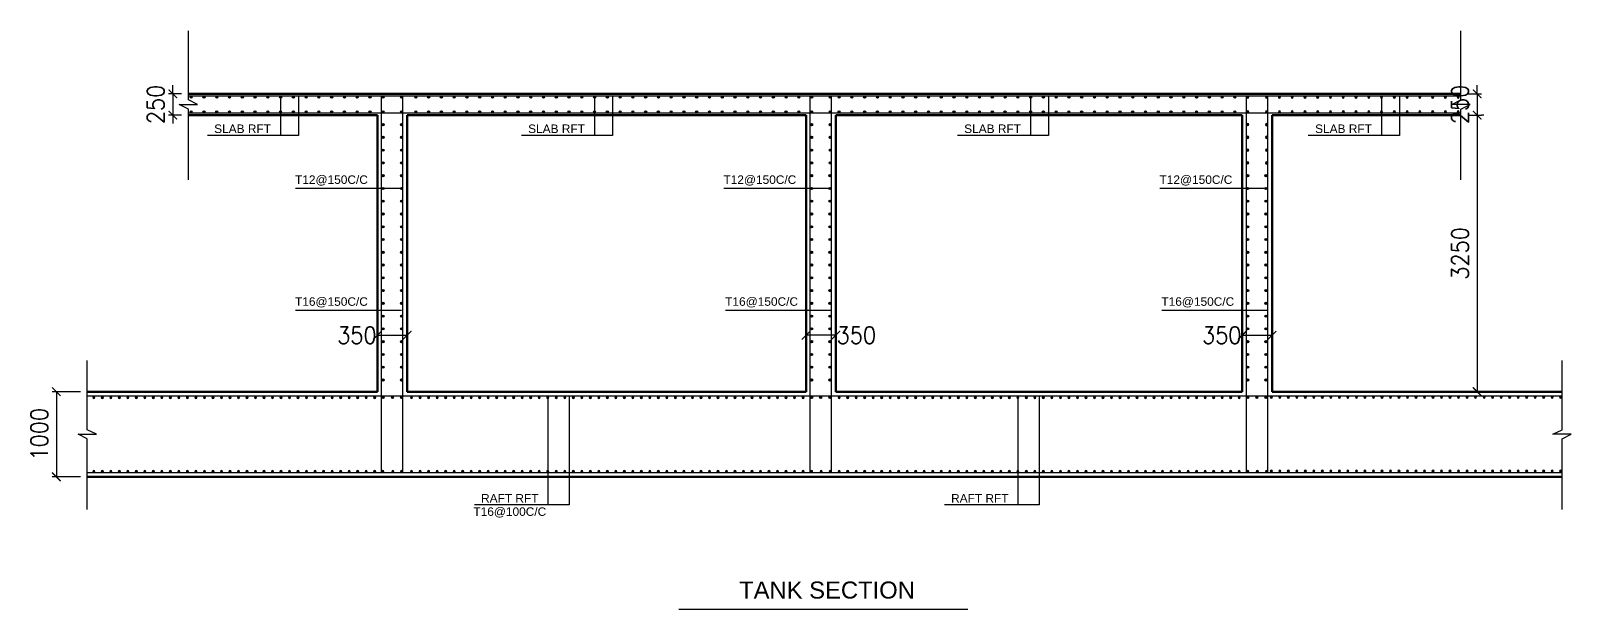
# Model space of a CAD drawing. Header units: millimetres. Extents: x -967280 to 3852, y 2833 to 1955156.
# Drawn here: x -366158 to -348060, y 467186 to 473981 of the extents above; entities that cross this region are included whole.
import ezdxf

# ---------------------------------------------------------------- set-up
doc = ezdxf.new("R2010")
doc.units = ezdxf.units.MM
doc.header["$LTSCALE"] = 1000
doc.header["$PDMODE"] = 35
doc.header["$PDSIZE"] = 25
for name, color, linetype in [('A-WALL-LOW', 4, 'Continuous'), ('BARS', 1, 'Continuous'), ('S -Beams', 2, 'Continuous'), ('ST-STEEL', 4, 'Continuous'), ('ST-TEXT', 3, 'Continuous')]:
    doc.layers.add(name, color=color, linetype=linetype)
doc.layers.add('ST-001-COL-SEC', color=6, linetype='Continuous', lineweight=60)
doc.styles.add('DIM 1', font='arial.ttf', dxfattribs={"width": 0.8})
doc.styles.add('STRECTURAL', font='arial.ttf')
doc.styles.add('TUNELNO', font='romans.shx', dxfattribs={"width": 0.9})
doc.styles.add('TXT DIM 25', font='arial.ttf')
doc.dimstyles.new('50', dxfattribs={"dimscale": 0.666667, "dimtxt": 0.5, "dimasz": 0.12, "dimexe": 0.1, "dimexo": 0.08, "dimgap": 0.15, "dimtad": 1, "dimlfac": 0.4, "dimzin": 4, "dimdsep": 46, "dimtxsty": 'DIM 1', "dimblk": 'ARCHTICK', "dimcen": 0.09, "dimdle": 0.1, "dimclrd": 1, "dimclre": 252, "dimclrt": 2, "dimadec": 0, "dimazin": 0, "dimtfac": 1, "dimtix": 1, "dimtmove": 0, "dimatfit": 3, "dimfxl": 33, "dimtolj": 1, "dimtzin": 0, "dimarcsym": 0})
doc.dimstyles.new('Copy(2) of DSEC', dxfattribs={"dimtxt": 200, "dimasz": 100, "dimexe": 50, "dimexo": 80, "dimgap": 100, "dimtad": 1, "dimdec": 0, "dimrnd": 5, "dimzin": 0, "dimdsep": 46, "dimtxsty": 'TUNELNO', "dimblk": 'ARCHTICK', "dimcen": 0.09, "dimclrd": 1, "dimclre": 1, "dimclrt": 3, "dimadec": 0, "dimazin": 0, "dimtfac": 0.78125, "dimtdec": 0, "dimtix": 1, "dimtmove": 2, "dimatfit": 3, "dimldrblk": 'ARCHTICK', "dimfxl": 1, "dimtolj": 1, "dimtzin": 0, "dimarcsym": 0})
doc.dimstyles.new('ST- DIM1-25', dxfattribs={"dimscale": 0.025, "dimtxt": 1000, "dimasz": 1000, "dimexe": 1000, "dimexo": 1000, "dimgap": 0.5, "dimtad": 2, "dimdec": 0, "dimrnd": 5, "dimzin": 0, "dimdsep": 46, "dimtxsty": 'TXT DIM 25', "dimblk": 'ARCHTICK', "dimcen": 90, "dimdle": 1000, "dimclrd": 1, "dimclre": 1, "dimclrt": 3, "dimadec": 1, "dimazin": 0, "dimtfac": 1, "dimtdec": 0, "dimtofl": 0, "dimtmove": 0, "dimatfit": 3, "dimfxl": 1, "dimtolj": 1, "dimtzin": 0, "dimarcsym": 0})

# ---------------------------------------------------------------- blocks, each defined once
blk = doc.blocks.new('D25')
at = {"layer": 'BARS'}
h = blk.add_hatch(color=256, dxfattribs=at)
h.dxf.hatch_style = 1
edge = h.paths.add_edge_path()
edge.add_arc((0, 0), 12.5, 0, 360)
at = {"layer": 'BARS', "color": 1}
blk.add_circle((0, 0), 12.5, dxfattribs=at)
at = {"layer": 'Defpoints'}
for p, q in [((12.5, 0), (-12.5, 0)), ((0, -12.5), (0, 12.5))]:
    blk.add_line(p, q, dxfattribs=at)
at = {"layer": 'ST-STEEL'}
blk.add_circle((0, 0), 12.5, dxfattribs=at)
blk = doc.blocks.new('_ArchTick')
at = {"color": 0, "linetype": 'ByBlock', "const_width": 0.15}
blk.add_lwpolyline([(-0.5, -0.5), (0.5, 0.5)], dxfattribs=at)
blk = doc.blocks.new('*D112')
at = {"layer": 'Defpoints', "color": 0, "transparency": 16777216}
for p in [(565784, 1633685), (565420, 1632685), (565784, 1632685)]:
    blk.add_point(p, dxfattribs=at)
at = {"layer": 'S -Beams', "color": 1, "lineweight": -2, "transparency": 16777216}
for p, q in [((565704, 1633685), (565370, 1633685)), ((565420, 1633685), (565420, 1632685)), ((565704, 1632685), (565370, 1632685))]:
    blk.add_line(p, q, dxfattribs=at)
at = {"layer": 'S -Beams', "color": 1, "lineweight": -2, "transparency": 16777216, "xscale": 100, "yscale": 100, "zscale": 100}
for p, rotation in [((565420, 1633685), 90), ((565420, 1632685), 270)]:
    blk.add_blockref('_ArchTick', p, dxfattribs=dict(at, rotation=rotation))
at = {"layer": 'S -Beams', "color": 3, "transparency": 16777216, "insert": (565220, 1633185), "char_height": 200, "attachment_point": 5, "rotation": 90, "style": 'TUNELNO'}
blk.add_mtext('\\A1;1000', dxfattribs=at)
blk = doc.blocks.new('*D113')
at = {"layer": 'Defpoints', "color": 0, "transparency": 16777216}
for p in [(574228, 1634348), (574228, 1634199), (574578, 1634199)]:
    blk.add_point(p, dxfattribs=at)
at = {"layer": 'S -Beams', "color": 1, "lineweight": -2, "transparency": 16777216}
for p, q in [((574228, 1634279), (574228, 1634398)), ((574578, 1634348), (574228, 1634348)), ((574578, 1634279), (574578, 1634398))]:
    blk.add_line(p, q, dxfattribs=at)
at = {"layer": 'S -Beams', "color": 1, "lineweight": -2, "transparency": 16777216, "xscale": 100, "yscale": 100, "zscale": 100, "rotation": 180}
blk.add_blockref('_ArchTick', (574228, 1634348), dxfattribs=at)
at = {"layer": 'S -Beams', "color": 1, "lineweight": -2, "transparency": 16777216, "xscale": 100, "yscale": 100, "zscale": 100}
blk.add_blockref('_ArchTick', (574578, 1634348), dxfattribs=at)
at = {"layer": 'S -Beams', "color": 3, "transparency": 16777216, "insert": (574819, 1634348), "char_height": 200, "attachment_point": 5, "style": 'TUNELNO'}
blk.add_mtext('\\A1;350', dxfattribs=at)
blk = doc.blocks.new('*D96')
at = {"layer": 'Defpoints', "color": 0, "transparency": 16777216}
for p in [(579703, 1634348), (579353, 1634199), (579703, 1634199)]:
    blk.add_point(p, dxfattribs=at)
at = {"layer": 'S -Beams', "color": 1, "lineweight": -2, "transparency": 16777216}
for p, q in [((579353, 1634279), (579353, 1634398)), ((579353, 1634348), (579703, 1634348)), ((579703, 1634279), (579703, 1634398))]:
    blk.add_line(p, q, dxfattribs=at)
at = {"layer": 'S -Beams', "color": 1, "lineweight": -2, "transparency": 16777216, "xscale": 100, "yscale": 100, "zscale": 100, "rotation": 180}
blk.add_blockref('_ArchTick', (579353, 1634348), dxfattribs=at)
at = {"layer": 'S -Beams', "color": 1, "lineweight": -2, "transparency": 16777216, "xscale": 100, "yscale": 100, "zscale": 100}
blk.add_blockref('_ArchTick', (579703, 1634348), dxfattribs=at)
at = {"layer": 'S -Beams', "color": 3, "transparency": 16777216, "insert": (579113, 1634348), "char_height": 200, "attachment_point": 5, "style": 'TUNELNO'}
blk.add_mtext('\\A1;350', dxfattribs=at)
blk = doc.blocks.new('*D97')
at = {"layer": 'Defpoints', "color": 0, "transparency": 16777216}
for p in [(569541, 1634348), (569191, 1634199), (569541, 1634199)]:
    blk.add_point(p, dxfattribs=at)
at = {"layer": 'S -Beams', "color": 1, "lineweight": -2, "transparency": 16777216}
for p, q in [((569191, 1634279), (569191, 1634398)), ((569191, 1634348), (569541, 1634348)), ((569541, 1634279), (569541, 1634398))]:
    blk.add_line(p, q, dxfattribs=at)
at = {"layer": 'S -Beams', "color": 1, "lineweight": -2, "transparency": 16777216, "xscale": 100, "yscale": 100, "zscale": 100, "rotation": 180}
blk.add_blockref('_ArchTick', (569191, 1634348), dxfattribs=at)
at = {"layer": 'S -Beams', "color": 1, "lineweight": -2, "transparency": 16777216, "xscale": 100, "yscale": 100, "zscale": 100}
blk.add_blockref('_ArchTick', (569541, 1634348), dxfattribs=at)
at = {"layer": 'S -Beams', "color": 3, "transparency": 16777216, "insert": (568951, 1634348), "char_height": 200, "attachment_point": 5, "style": 'TUNELNO'}
blk.add_mtext('\\A1;350', dxfattribs=at)
blk = doc.blocks.new('*D114')
at = {"layer": 'Defpoints', "color": 0, "transparency": 16777216}
for p in [(566972, 1637185), (566788, 1636935), (566972, 1636935)]:
    blk.add_point(p, dxfattribs=at)
at = {"layer": 'S -Beams', "color": 1, "lineweight": -2, "transparency": 16777216}
for p, q in [((566892, 1637185), (566738, 1637185)), ((566788, 1637185), (566788, 1637285)), ((566788, 1637185), (566788, 1636935)), ((566892, 1636935), (566738, 1636935)), ((566788, 1636935), (566788, 1636835))]:
    blk.add_line(p, q, dxfattribs=at)
at = {"layer": 'S -Beams', "color": 1, "lineweight": -2, "transparency": 16777216, "xscale": 100, "yscale": 100, "zscale": 100}
for p, rotation in [((566788, 1637185), 270), ((566788, 1636935), 90)]:
    blk.add_blockref('_ArchTick', p, dxfattribs=dict(at, rotation=rotation))
at = {"layer": 'S -Beams', "color": 3, "transparency": 16777216, "insert": (566588, 1637060), "char_height": 200, "attachment_point": 5, "rotation": 90, "style": 'TUNELNO'}
blk.add_mtext('\\A1;250', dxfattribs=at)
blk = doc.blocks.new('*D115')
at = {"layer": 'Defpoints', "color": 0, "transparency": 16777216}
for p in [(581923, 1637185), (581923, 1636935), (582113, 1636935)]:
    blk.add_point(p, dxfattribs=at)
at = {"layer": 'S -Beams', "color": 1, "lineweight": -2, "transparency": 16777216}
for p, q in [((582003, 1637185), (582163, 1637185)), ((582113, 1637185), (582113, 1637285)), ((582113, 1637185), (582113, 1636935)), ((582003, 1636935), (582163, 1636935)), ((582113, 1636935), (582113, 1636835))]:
    blk.add_line(p, q, dxfattribs=at)
at = {"layer": 'S -Beams', "color": 1, "lineweight": -2, "transparency": 16777216, "xscale": 100, "yscale": 100, "zscale": 100}
for p, rotation in [((582113, 1637185), 270), ((582113, 1636935), 90)]:
    blk.add_blockref('_ArchTick', p, dxfattribs=dict(at, rotation=rotation))
at = {"layer": 'S -Beams', "color": 3, "transparency": 16777216, "insert": (581913, 1637060), "char_height": 200, "attachment_point": 5, "rotation": 90, "style": 'TUNELNO'}
blk.add_mtext('\\A1;250', dxfattribs=at)
blk = doc.blocks.new('*D116')
at = {"layer": 'Defpoints', "color": 0, "transparency": 16777216}
for p in [(582113, 1636935), (582113, 1633685), (582113, 1633685)]:
    blk.add_point(p, dxfattribs=at)
at = {"layer": 'S -Beams', "color": 1, "lineweight": -2, "transparency": 16777216}
for p, q in [((582113, 1636935), (582113, 1633685)), ((582193, 1636935), (582163, 1636935)), ((582193, 1633685), (582163, 1633685))]:
    blk.add_line(p, q, dxfattribs=at)
at = {"layer": 'S -Beams', "color": 1, "lineweight": -2, "transparency": 16777216, "xscale": 100, "yscale": 100, "zscale": 100}
for p, rotation in [((582113, 1636935), 90), ((582113, 1633685), 270)]:
    blk.add_blockref('_ArchTick', p, dxfattribs=dict(at, rotation=rotation))
at = {"layer": 'S -Beams', "color": 3, "transparency": 16777216, "insert": (581913, 1635310), "char_height": 200, "attachment_point": 5, "rotation": 90, "style": 'TUNELNO'}
blk.add_mtext('\\A1;3250', dxfattribs=at)
blk = doc.blocks.new('TANK_DETAILS')
at = {"layer": 'S -Beams', "color": 3}
blk.add_line((572735.4, 1631129.6), (576127.4, 1631129.6), dxfattribs=at)
at = {"layer": 'S -Beams', "color": 1}
for points in [[(566971.9, 1636174.4), (566971.9, 1637006), (566864.9, 1637059.7), (566971.9, 1637059.7), (567078.8, 1637059.7), (566971.9, 1637113.4), (566971.9, 1637925.1)], [(581922.9, 1636174.4), (581922.9, 1637006), (582029.9, 1637059.7), (581922.9, 1637059.7), (581816, 1637059.7), (581922.9, 1637113.4), (581922.9, 1637925.1)], [(565783.6, 1632299.4), (565783.6, 1633131), (565676.6, 1633184.7), (565783.6, 1633184.7), (565890.5, 1633184.7), (565783.6, 1633238.4), (565783.6, 1634050.1)], [(583111.2, 1632299.4), (583111.2, 1633131), (583218.2, 1633184.7), (583111.2, 1633184.7), (583004.3, 1633184.7), (583111.2, 1633238.4), (583111.2, 1634050.1)]]:
    blk.add_lwpolyline(points, dxfattribs=at)
at = {"layer": 'ST-001-COL-SEC'}
for p, q in [((566971.9, 1637184.7), (581922.9, 1637184.7)), ((566971.9, 1636934.7), (569191.4, 1636934.7)), ((569191.4, 1633684.7), (569191.4, 1636934.7)), ((569541.4, 1633684.7), (569541.4, 1636934.7)), ((569541.4, 1636934.7), (574228.4, 1636934.7)), ((574228.4, 1633684.7), (574228.4, 1636934.7)), ((574578.4, 1633684.7), (574578.4, 1636934.7)), ((574578.4, 1636934.7), (579353.4, 1636934.7)), ((579353.4, 1633684.7), (579353.4, 1636934.7)), ((579703.4, 1633684.7), (579703.4, 1636934.7)), ((581922.9, 1636934.7), (579703.4, 1636934.7)), ((565783.6, 1633684.7), (569191.4, 1633684.7)), ((569541.4, 1633684.7), (574228.4, 1633684.7)), ((574578.4, 1633684.7), (579353.4, 1633684.7)), ((579703.4, 1633684.7), (583111.2, 1633684.7)), ((565783.6, 1632684.7), (583111.2, 1632684.7))]:
    blk.add_line(p, q, dxfattribs=at)
at = {"layer": 'ST-STEEL'}
for p, q in [((566971.9, 1637159.7), (581922.9, 1637159.7)), ((569241.4, 1632734.7), (569241.4, 1637159.7)), ((569491.4, 1632734.7), (569491.4, 1637159.7)), ((574278.4, 1632734.7), (574278.4, 1637159.7)), ((574528.4, 1632734.7), (574528.4, 1637159.7)), ((579403.4, 1632734.7), (579403.4, 1637159.7)), ((579653.4, 1632734.7), (579653.4, 1637159.7)), ((566971.9, 1636959.7), (581922.9, 1636959.7)), ((565783.6, 1633634.7), (583111.2, 1633634.7)), ((565783.6, 1632734.7), (583111.2, 1632734.7))]:
    blk.add_line(p, q, dxfattribs=at)
at = {"layer": 'ST-STEEL', "color": 0, "rotation": 270}
for p in [(567004.8, 1637146.2), (567154.8, 1637146.2), (567304.8, 1637146.2), (567454.8, 1637146.2), (567604.8, 1637146.2), (567754.8, 1637146.2), (567904.8, 1637146.2), (568054.8, 1637146.2), (568204.8, 1637146.2), (568354.8, 1637146.2), (568504.8, 1637146.2), (568654.8, 1637146.2), (568804.8, 1637146.2), (568954.8, 1637146.2), (569104.8, 1637146.2), (569260.3, 1637146.2), (569474.8, 1637146.2), (569643.9, 1637146.2), (569793.9, 1637146.2), (569943.9, 1637146.2), (570093.9, 1637146.2), (570243.9, 1637146.2), (570393.9, 1637146.2), (570543.9, 1637146.2), (570693.9, 1637146.2), (570843.9, 1637146.2), (570993.9, 1637146.2), (571143.9, 1637146.2), (571293.9, 1637146.2), (571443.9, 1637146.2), (571593.9, 1637146.2), (571743.9, 1637146.2), (571893.9, 1637146.2), (572043.9, 1637146.2), (572193.9, 1637146.2), (572343.9, 1637146.2), (572493.9, 1637146.2), (572643.9, 1637146.2), (572793.9, 1637146.2), (572943.9, 1637146.2), (573093.9, 1637146.2), (573243.9, 1637146.2), (573393.9, 1637146.2), (573543.9, 1637146.2), (573693.9, 1637146.2), (573843.9, 1637146.2), (573993.9, 1637146.2), (574143.9, 1637146.2), (574293.9, 1637146.2), (574512.9, 1637146.2), (574616.9, 1637146.2), (574766.9, 1637146.2), (574916.9, 1637146.2), (575066.9, 1637146.2), (575216.9, 1637146.2), (575366.9, 1637146.2), (575516.9, 1637146.2), (575666.9, 1637146.2), (575816.9, 1637146.2), (575966.9, 1637146.2), (576116.9, 1637146.2), (576266.9, 1637146.2), (576416.9, 1637146.2), (576566.9, 1637146.2), (576716.9, 1637146.2), (576866.9, 1637146.2), (577016.9, 1637146.2), (577166.9, 1637146.2), (577316.9, 1637146.2), (577466.9, 1637146.2), (577616.9, 1637146.2), (577766.9, 1637146.2), (577916.9, 1637146.2), (578066.9, 1637146.2), (578216.9, 1637146.2), (578366.9, 1637146.2), (578516.9, 1637146.2), (578666.9, 1637146.2), (578816.9, 1637146.2), (578966.9, 1637146.2), (579116.9, 1637146.2), (579266.9, 1637146.2), (567004.4, 1636972.8), (567154.4, 1636972.8), (567304.4, 1636972.8), (567454.4, 1636972.8), (567604.4, 1636972.8), (567754.4, 1636972.8), (567904.4, 1636972.8), (568054.4, 1636972.8), (568204.4, 1636972.8), (568354.4, 1636972.8), (568504.4, 1636972.8), (568654.4, 1636972.8), (568804.4, 1636972.8), (568954.4, 1636972.8), (569104.4, 1636972.8), (569259.9, 1636972.8), (569259.9, 1636822.8), (569474.4, 1636972.8), (569474.4, 1636822.8), (569643.5, 1636972.8), (569793.5, 1636972.8), (569943.5, 1636972.8), (570093.5, 1636972.8), (570243.5, 1636972.8), (570393.5, 1636972.8), (570543.5, 1636972.8), (570693.5, 1636972.8), (570843.5, 1636972.8), (570993.5, 1636972.8), (571143.5, 1636972.8), (571293.5, 1636972.8), (571443.5, 1636972.8), (571593.5, 1636972.8), (571743.5, 1636972.8), (571893.5, 1636972.8), (572043.5, 1636972.8), (572193.5, 1636972.8), (572343.5, 1636972.8), (572493.5, 1636972.8), (572643.5, 1636972.8), (572793.5, 1636972.8), (572943.5, 1636972.8), (573093.5, 1636972.8), (573243.5, 1636972.8), (573393.5, 1636972.8), (573543.5, 1636972.8), (573693.5, 1636972.8), (573843.5, 1636972.8), (573993.5, 1636972.8), (574143.5, 1636972.8), (574293.5, 1636972.8), (574293.5, 1636822.8), (574512.5, 1636972.8), (574512.5, 1636822.8), (574616.5, 1636972.8), (574766.5, 1636972.8), (574916.5, 1636972.8), (575066.5, 1636972.8), (575216.5, 1636972.8), (575366.5, 1636972.8), (575516.5, 1636972.8), (575666.5, 1636972.8), (575816.5, 1636972.8), (575966.5, 1636972.8), (576116.5, 1636972.8), (576266.5, 1636972.8), (576416.5, 1636972.8), (576566.5, 1636972.8), (576716.5, 1636972.8), (576866.5, 1636972.8), (577016.5, 1636972.8), (577166.5, 1636972.8), (577316.5, 1636972.8), (577466.5, 1636972.8), (577616.5, 1636972.8), (577766.5, 1636972.8), (577916.5, 1636972.8), (578066.5, 1636972.8), (578216.5, 1636972.8), (578366.5, 1636972.8), (578516.5, 1636972.8), (578666.5, 1636972.8), (578816.5, 1636972.8), (578966.5, 1636972.8), (579116.5, 1636972.8), (579266.5, 1636972.8), (569259.9, 1636672.8), (569474.4, 1636672.8), (574293.5, 1636672.8), (574512.5, 1636672.8), (569259.9, 1636522.8), (569474.4, 1636522.8), (574293.5, 1636522.8), (574512.5, 1636522.8), (569259.9, 1636372.8), (569474.4, 1636372.8), (574293.5, 1636372.8), (574512.5, 1636372.8), (569259.9, 1636222.8), (569474.4, 1636222.8), (574293.5, 1636222.8), (574507.9, 1636222.8), (579417, 1636222.8), (579631.5, 1636222.8), (569259.9, 1636072.8), (569259.9, 1635922.8), (569474.4, 1636072.8), (569474.4, 1635922.8), (574293.5, 1636072.8), (574293.5, 1635922.8), (574507.9, 1636072.8), (574507.9, 1635922.8), (579417, 1636072.8), (579417, 1635922.8), (579631.5, 1636072.8), (579631.5, 1635922.8), (569259.9, 1635772.8), (569474.4, 1635772.8), (574293.5, 1635772.8), (574507.9, 1635772.8), (579417, 1635772.8), (579631.5, 1635772.8), (569259.9, 1635622.8), (569474.4, 1635622.8), (574293.5, 1635622.8), (574507.9, 1635622.8), (579417, 1635622.8), (579631.5, 1635622.8), (569259.9, 1635472.8), (569474.4, 1635472.8), (574293.5, 1635472.8), (574507.9, 1635472.8), (579417, 1635472.8), (579631.5, 1635472.8), (569259.9, 1635322.8), (569259.9, 1635172.8), (569474.4, 1635322.8), (569474.4, 1635172.8), (574293.5, 1635322.8), (574293.5, 1635172.8), (574507.9, 1635322.8), (574507.9, 1635172.8), (579417, 1635322.8), (579417, 1635172.8), (579631.5, 1635322.8), (579631.5, 1635172.8), (569259.9, 1635022.8), (569474.4, 1635022.8), (574293.5, 1635022.8), (574507.9, 1635022.8), (579417, 1635022.8), (579631.5, 1635022.8), (569259.9, 1634872.8), (569474.4, 1634872.8), (574293.5, 1634872.8), (574507.9, 1634872.8), (579417, 1634872.8), (579631.5, 1634872.8), (569259.9, 1634722.8), (569474.4, 1634722.8), (574293.5, 1634722.8), (574507.9, 1634722.8), (579417, 1634722.8), (579631.5, 1634722.8), (569259.9, 1634572.8), (569474.4, 1634572.8), (574293.5, 1634572.8), (574507.9, 1634572.8), (579417, 1634572.8), (579631.5, 1634572.8), (569259.9, 1634422.8), (569259.9, 1634272.8), (569474.4, 1634422.8), (569474.4, 1634272.8), (574293.5, 1634422.8), (574293.5, 1634272.8), (574507.9, 1634422.8), (574507.9, 1634272.8), (579417, 1634422.8), (579417, 1634272.8), (579631.5, 1634422.8), (579631.5, 1634272.8), (569259.9, 1634122.8), (569474.4, 1634122.8), (574293.5, 1634122.8), (574507.9, 1634122.8), (579417, 1634122.8), (579631.5, 1634122.8), (569259.9, 1633972.8), (569474.4, 1633972.8), (574293.5, 1633972.8), (574507.9, 1633972.8), (579417, 1633972.8), (579631.5, 1633972.8), (569259.9, 1633822.8), (569474.4, 1633822.8), (574293.5, 1633822.8), (574507.9, 1633822.8), (579417, 1633822.8), (579631.5, 1633822.8), (569259.9, 1633617.6), (569370.4, 1633617.6), (569474.4, 1633617.6), (574293.5, 1633617.6), (574400.6, 1633617.6), (574507.9, 1633617.6), (579418.5, 1633617.6), (579525.6, 1633617.6), (579632.9, 1633617.6)]:
    blk.add_blockref('D25', p, dxfattribs=at)
at = {"layer": 'ST-STEEL', "color": 0, "xscale": -1.000000000000001, "rotation": 90}
for p in [(579417.3, 1637145.8), (579640, 1637146.2), (579790, 1637146.2), (579940, 1637146.2), (580090, 1637146.2), (580240, 1637146.2), (580390, 1637146.2), (580540, 1637146.2), (580690, 1637146.2), (580840, 1637146.2), (580990, 1637146.2), (581140, 1637146.2), (581290, 1637146.2), (581440, 1637146.2), (581590, 1637146.2), (581740, 1637146.2), (581890, 1637146.2), (579417, 1636973.6), (579417, 1636823.6), (579640.4, 1636972.8), (579640.4, 1636822.8), (579790.4, 1636972.8), (579940.4, 1636972.8), (580090.4, 1636972.8), (580240.4, 1636972.8), (580390.4, 1636972.8), (580540.4, 1636972.8), (580690.4, 1636972.8), (580840.4, 1636972.8), (580990.4, 1636972.8), (581140.4, 1636972.8), (581290.4, 1636972.8), (581440.4, 1636972.8), (581590.4, 1636972.8), (581740.4, 1636972.8), (581890.4, 1636972.8), (579417, 1636673.6), (579640.4, 1636672.8), (579417, 1636523.6), (579640.4, 1636522.8), (579417, 1636373.6), (579640.4, 1636372.8), (565859.9, 1633617.6), (565959.9, 1633617.6), (566059.9, 1633617.6), (566159.9, 1633617.6), (566259.9, 1633617.6), (566359.9, 1633617.6), (566459.9, 1633617.6), (566559.9, 1633617.6), (566659.9, 1633617.6), (566759.9, 1633617.6), (566859.9, 1633617.6), (566959.9, 1633617.6), (567059.9, 1633617.6), (567159.9, 1633617.6), (567259.9, 1633617.6), (567359.9, 1633617.6), (567459.9, 1633617.6), (567559.9, 1633617.6), (567659.9, 1633617.6), (567759.9, 1633617.6), (567859.9, 1633617.6), (567959.9, 1633617.6), (568059.9, 1633617.6), (568159.9, 1633617.6), (568259.9, 1633617.6), (568359.9, 1633617.6), (568459.9, 1633617.6), (568559.9, 1633617.6), (568659.9, 1633617.6), (568759.9, 1633617.6), (568859.9, 1633617.6), (568959.9, 1633617.6), (569059.9, 1633617.6), (569159.9, 1633617.6), (569593.5, 1633617.6), (569693.5, 1633617.6), (569793.5, 1633617.6), (569893.5, 1633617.6), (569993.5, 1633617.6), (570093.5, 1633617.6), (570193.5, 1633617.6), (570293.5, 1633617.6), (570393.5, 1633617.6), (570493.5, 1633617.6), (570593.5, 1633617.6), (570693.5, 1633617.6), (570793.5, 1633617.6), (570893.5, 1633617.6), (570993.5, 1633617.6), (571093.5, 1633617.6), (571193.5, 1633617.6), (571293.5, 1633617.6), (571393.5, 1633617.6), (571493.5, 1633617.6), (571593.5, 1633617.6), (571693.5, 1633617.6), (571793.5, 1633617.6), (571893.5, 1633617.6), (571993.5, 1633617.6), (572093.5, 1633617.6), (572193.5, 1633617.6), (572293.5, 1633617.6), (572393.5, 1633617.6), (572493.5, 1633617.6), (572593.5, 1633617.6), (572693.5, 1633617.6), (572793.5, 1633617.6), (572893.5, 1633617.6), (572993.5, 1633617.6), (573093.5, 1633617.6), (573193.5, 1633617.6), (573293.5, 1633617.6), (573393.5, 1633617.6), (573493.5, 1633617.6), (573593.5, 1633617.6), (573693.5, 1633617.6), (573793.5, 1633617.6), (573893.5, 1633617.6), (573993.5, 1633617.6), (574093.5, 1633617.6), (574193.5, 1633617.6), (574617, 1633617.6), (574717, 1633617.6), (574817, 1633617.6), (574917, 1633617.6), (575017, 1633617.6), (575117, 1633617.6), (575217, 1633617.6), (575317, 1633617.6), (575417, 1633617.6), (575517, 1633617.6), (575617, 1633617.6), (575717, 1633617.6), (575817, 1633617.6), (575917, 1633617.6), (576017, 1633617.6), (576117, 1633617.6), (576217, 1633617.6), (576317, 1633617.6), (576417, 1633617.6), (576517, 1633617.6), (576617, 1633617.6), (576717, 1633617.6), (576817, 1633617.6), (576917, 1633617.6), (577017, 1633617.6), (577117, 1633617.6), (577217, 1633617.6), (577317, 1633617.6), (577417, 1633617.6), (577517, 1633617.6), (577617, 1633617.6), (577717, 1633617.6), (577817, 1633617.6), (577917, 1633617.6), (578017, 1633617.6), (578117, 1633617.6), (578217, 1633617.6), (578317, 1633617.6), (578417, 1633617.6), (578517, 1633617.6), (578617, 1633617.6), (578717, 1633617.6), (578817, 1633617.6), (578917, 1633617.6), (579017, 1633617.6), (579117, 1633617.6), (579217, 1633617.6), (579317, 1633617.6), (579694.8, 1633620.6), (579794.8, 1633620.6), (579894.8, 1633620.6), (579994.8, 1633620.6), (580094.8, 1633620.6), (580194.8, 1633620.6), (580294.8, 1633620.6), (580394.8, 1633620.6), (580494.8, 1633620.6), (580594.8, 1633620.6), (580694.8, 1633620.6), (580794.8, 1633620.6), (580894.8, 1633620.6), (580994.8, 1633620.6), (581094.8, 1633620.6), (581194.8, 1633620.6), (581294.8, 1633620.6), (581394.8, 1633620.6), (581494.8, 1633620.6), (581594.8, 1633620.6), (581694.8, 1633620.6), (581794.8, 1633620.6), (581894.8, 1633620.6), (581994.8, 1633620.6), (582094.8, 1633620.6), (582194.8, 1633620.6), (582294.8, 1633620.6), (582394.8, 1633620.6), (582494.8, 1633620.6), (582594.8, 1633620.6), (582694.8, 1633620.6), (582794.8, 1633620.6), (582894.8, 1633620.6), (582994.8, 1633620.6), (583094.8, 1633620.6), (565859.9, 1632747.9), (565959.9, 1632747.9), (566059.9, 1632747.9), (566159.9, 1632747.9), (566259.9, 1632747.9), (566359.9, 1632747.9), (566459.9, 1632747.9), (566559.9, 1632747.9), (566659.9, 1632747.9), (566759.9, 1632747.9), (566859.9, 1632747.9), (566959.9, 1632747.9), (567059.9, 1632747.9), (567159.9, 1632747.9), (567259.9, 1632747.9), (567359.9, 1632747.9), (567459.9, 1632747.9), (567559.9, 1632747.9), (567659.9, 1632747.9), (567759.9, 1632747.9), (567859.9, 1632747.9), (567959.9, 1632747.9), (568059.9, 1632747.9), (568159.9, 1632747.9), (568259.9, 1632747.9), (568359.9, 1632747.9), (568459.9, 1632747.9), (568559.9, 1632747.9), (568659.9, 1632747.9), (568759.9, 1632747.9), (568859.9, 1632747.9), (568959.9, 1632747.9), (569059.9, 1632747.9), (569159.9, 1632747.9), (569256.2, 1632747.9), (569373, 1632747.9), (569476.9, 1632747.9), (569593.5, 1632747.9), (569693.5, 1632747.9), (569793.5, 1632747.9), (569893.5, 1632747.9), (569993.5, 1632747.9), (570093.5, 1632747.9), (570193.5, 1632747.9), (570293.5, 1632747.9), (570393.5, 1632747.9), (570493.5, 1632747.9), (570593.5, 1632747.9), (570693.5, 1632747.9), (570793.5, 1632747.9), (570893.5, 1632747.9), (570993.5, 1632747.9), (571093.5, 1632747.9), (571193.5, 1632747.9), (571293.5, 1632747.9), (571393.5, 1632747.9), (571493.5, 1632747.9), (571593.5, 1632747.9), (571693.5, 1632747.9), (571793.5, 1632747.9), (571893.5, 1632747.9), (571993.5, 1632747.9), (572093.5, 1632747.9), (572193.5, 1632747.9), (572293.5, 1632747.9), (572393.5, 1632747.9), (572493.5, 1632747.9), (572593.5, 1632747.9), (572693.5, 1632747.9), (572793.5, 1632747.9), (572893.5, 1632747.9), (572993.5, 1632747.9), (573093.5, 1632747.9), (573193.5, 1632747.9), (573293.5, 1632747.9), (573393.5, 1632747.9), (573493.5, 1632747.9), (573593.5, 1632747.9), (573693.5, 1632747.9), (573793.5, 1632747.9), (573893.5, 1632747.9), (573993.5, 1632747.9), (574093.5, 1632747.9), (574193.5, 1632747.9), (574293.5, 1632747.9), (574406.3, 1632747.9), (574513.6, 1632747.9), (574617, 1632747.9), (574717, 1632747.9), (574817, 1632747.9), (574917, 1632747.9), (575017, 1632747.9), (575117, 1632747.9), (575217, 1632747.9), (575317, 1632747.9), (575417, 1632747.9), (575517, 1632747.9), (575617, 1632747.9), (575717, 1632747.9), (575817, 1632747.9), (575917, 1632747.9), (576017, 1632747.9), (576117, 1632747.9), (576217, 1632747.9), (576317, 1632747.9), (576417, 1632747.9), (576517, 1632747.9), (576617, 1632747.9), (576717, 1632747.9), (576817, 1632747.9), (576917, 1632747.9), (577017, 1632747.9), (577117, 1632747.9), (577217, 1632747.9), (577317, 1632747.9), (577417, 1632747.9), (577517, 1632747.9), (577617, 1632747.9), (577717, 1632747.9), (577817, 1632747.9), (577917, 1632747.9), (578017, 1632747.9), (578117, 1632747.9), (578217, 1632747.9), (578317, 1632747.9), (578417, 1632747.9), (578517, 1632747.9), (578617, 1632747.9), (578717, 1632747.9), (578817, 1632747.9), (578917, 1632747.9), (579017, 1632747.9), (579117, 1632747.9), (579217, 1632747.9), (579317, 1632747.9), (579418.5, 1632747.9), (579531.3, 1632747.9), (579638.6, 1632747.9), (579694.8, 1632750.9), (579794.8, 1632750.9), (579894.8, 1632750.9), (579994.8, 1632750.9), (580094.8, 1632750.9), (580194.8, 1632750.9), (580294.8, 1632750.9), (580394.8, 1632750.9), (580494.8, 1632750.9), (580594.8, 1632750.9), (580694.8, 1632750.9), (580794.8, 1632750.9), (580894.8, 1632750.9), (580994.8, 1632750.9), (581094.8, 1632750.9), (581194.8, 1632750.9), (581294.8, 1632750.9), (581394.8, 1632750.9), (581494.8, 1632750.9), (581594.8, 1632750.9), (581694.8, 1632750.9), (581794.8, 1632750.9), (581894.8, 1632750.9), (581994.8, 1632750.9), (582094.8, 1632750.9), (582194.8, 1632750.9), (582294.8, 1632750.9), (582394.8, 1632750.9), (582494.8, 1632750.9), (582594.8, 1632750.9), (582694.8, 1632750.9), (582794.8, 1632750.9), (582894.8, 1632750.9), (582994.8, 1632750.9), (583094.8, 1632750.9)]:
    blk.add_blockref('D25', p, dxfattribs=at)
at = {"layer": 'ST-TEXT', "color": 3, "char_height": 100, "attachment_point": 5, "style": 'STRECTURAL'}
for s, insert in [('\\A1;SLAB RFT', (567607.9, 1636773.8)), ('\\A1;SLAB RFT', (571296.9, 1636773.8)), ('\\A1;SLAB RFT', (576420, 1636773.8)), ('\\A1;SLAB RFT', (580543.1, 1636773.8)), ('\\A1;T12@150C/C', (568652.1, 1636166.3)), ('\\A1;T12@150C/C', (573685.7, 1636166.3)), ('\\A1;T12@150C/C', (578809.2, 1636166.3)), ('\\A1;T16@150C/C', (568652.1, 1634734.1)), ('\\A1;T16@150C/C', (573706.2, 1634734.1)), ('\\A1;T16@150C/C', (578831.2, 1634734.1)), ('\\A1;RAFT RFT', (570747.6, 1632432.3)), ('\\A1;RAFT RFT', (576270.1, 1632431.8)), ('\\A1;T16@100C/C', (570747.6, 1632266))]:
    blk.add_mtext(s, dxfattribs=dict(at, insert=insert))
at = {"layer": 'ST-TEXT', "color": 3, "insert": (574474.5, 1631353.2), "char_height": 200, "width": 2905.066, "attachment_point": 5, "style": 'STRECTURAL'}
blk.add_mtext('\\A1;TANK SECTION ', dxfattribs=at)
at = {"layer": 'S -Beams'}
for base, p1, p2, picture, middle in [((566787.9, 1636934.7), (566971.9, 1637184.7), (566971.9, 1636934.7), '*D114', (566587.9, 1637059.7)), ((582112.8, 1636934.7), (581922.9, 1637184.7), (581922.9, 1636934.7), '*D115', (581912.8, 1637059.7)), ((582112.8, 1633684.7), (582112.8, 1636934.7), (582112.8, 1633684.7), '*D116', (581912.8, 1635309.7)), ((565419.8, 1632684.7), (565783.6, 1633684.7), (565783.6, 1632684.7), '*D112', (565219.8, 1633184.7))]:
    dim = blk.add_linear_dim(base=base, p1=p1, p2=p2, angle=90, dimstyle='Copy(2) of DSEC', dxfattribs=at)
    dim.commit()
    dim.dimension.update_dxf_attribs({"geometry": picture, "text_midpoint": middle})
for base, p1, p2, picture, middle in [((569541.4, 1634348), (569191.4, 1634198.7), (569541.4, 1634198.7), '*D97', (568950.9, 1634348)), ((579703.4, 1634348), (579353.4, 1634198.7), (579703.4, 1634198.7), '*D96', (579112.9, 1634348))]:
    dim = blk.add_linear_dim(base=base, p1=p1, p2=p2, angle=180, dimstyle='Copy(2) of DSEC', dxfattribs=at)
    dim.commit()
    dim.dimension.update_dxf_attribs({"geometry": picture, "text_midpoint": middle, "dimtype": 128})
dim = blk.add_linear_dim(base=(574228.4, 1634348), p1=(574578.4, 1634198.7), p2=(574228.4, 1634198.7), dimstyle='Copy(2) of DSEC', dxfattribs=at)
dim.commit()
dim.dimension.update_dxf_attribs({"geometry": '*D113', "text_midpoint": (574818.9, 1634348), "dimtype": 128})
for points in [[(568054.8, 1637146.2), (568054.3, 1636696.2), (567194.1, 1636696.2)], [(568265.5, 1637162.5), (568265.5, 1636696.2), (567405.3, 1636696.2)], [(571743.9, 1637146.2), (571743.3, 1636696.2), (570883.2, 1636696.2)], [(571954.5, 1637162.5), (571954.5, 1636696.2), (571094.4, 1636696.2)], [(576866.9, 1637146.2), (576866.3, 1636696.2), (576006.2, 1636696.2)], [(577077.5, 1637162.5), (577077.5, 1636696.2), (576217.4, 1636696.2)], [(580990, 1637146.2), (580989.4, 1636696.2), (580129.3, 1636696.2)], [(581200.6, 1637162.5), (581200.6, 1636696.2), (580340.5, 1636696.2)], [(571194.5, 1633618.1), (571193.9, 1632354.8), (570333.8, 1632354.8)], [(571444.8, 1633634.7), (571444.8, 1632354.8), (570584.7, 1632354.8)], [(576717, 1633617.6), (576716.5, 1632354.3), (575856.3, 1632354.3)], [(576967.3, 1633634.3), (576967.3, 1632354.3), (576107.2, 1632354.3)]]:
    blk.add_leader(points, dimstyle='50', override={"dimasz": 0.075, "dimtad": 0, "dimldrblk": 'Origin'})
at = {"layer": 'A-WALL-LOW', "color": 6}
for points in [[(569474.4, 1636072.8), (568930.3, 1636072.8), (568229.7, 1636072.8)], [(569125.2, 1636072.8), (568930.3, 1636072.8), (568229.7, 1636072.8)], [(574507.9, 1636072.8), (573963.8, 1636072.8), (573263.2, 1636072.8)], [(574158.8, 1636072.8), (573963.8, 1636072.8), (573263.2, 1636072.8)], [(579631.5, 1636072.8), (579087.4, 1636072.8), (578386.8, 1636072.8)], [(579282.3, 1636072.8), (579087.4, 1636072.8), (578386.8, 1636072.8)], [(569474.4, 1634640.6), (568930.3, 1634640.6), (568229.7, 1634640.6)], [(569125.2, 1634640.6), (568930.3, 1634640.6), (568229.7, 1634640.6)], [(574528.4, 1634640.6), (573984.3, 1634640.6), (573283.7, 1634640.6)], [(574179.3, 1634640.6), (573984.3, 1634640.6), (573283.7, 1634640.6)], [(579653.4, 1634640.6), (579109.3, 1634640.6), (578408.7, 1634640.6)], [(579304.3, 1634640.6), (579109.3, 1634640.6), (578408.7, 1634640.6)]]:
    blk.add_leader(points, dimstyle='ST- DIM1-25', override={"dimasz": 1.5, "dimtad": 0}, dxfattribs=at)

msp = doc.modelspace()

# ---------------------------------------------------------------- block references
at = {"layer": 'S -Beams'}
msp.add_blockref('TANK_DETAILS', (-931278.3, -1163943.9), dxfattribs=at)

doc.saveas('drawing.dxf')
